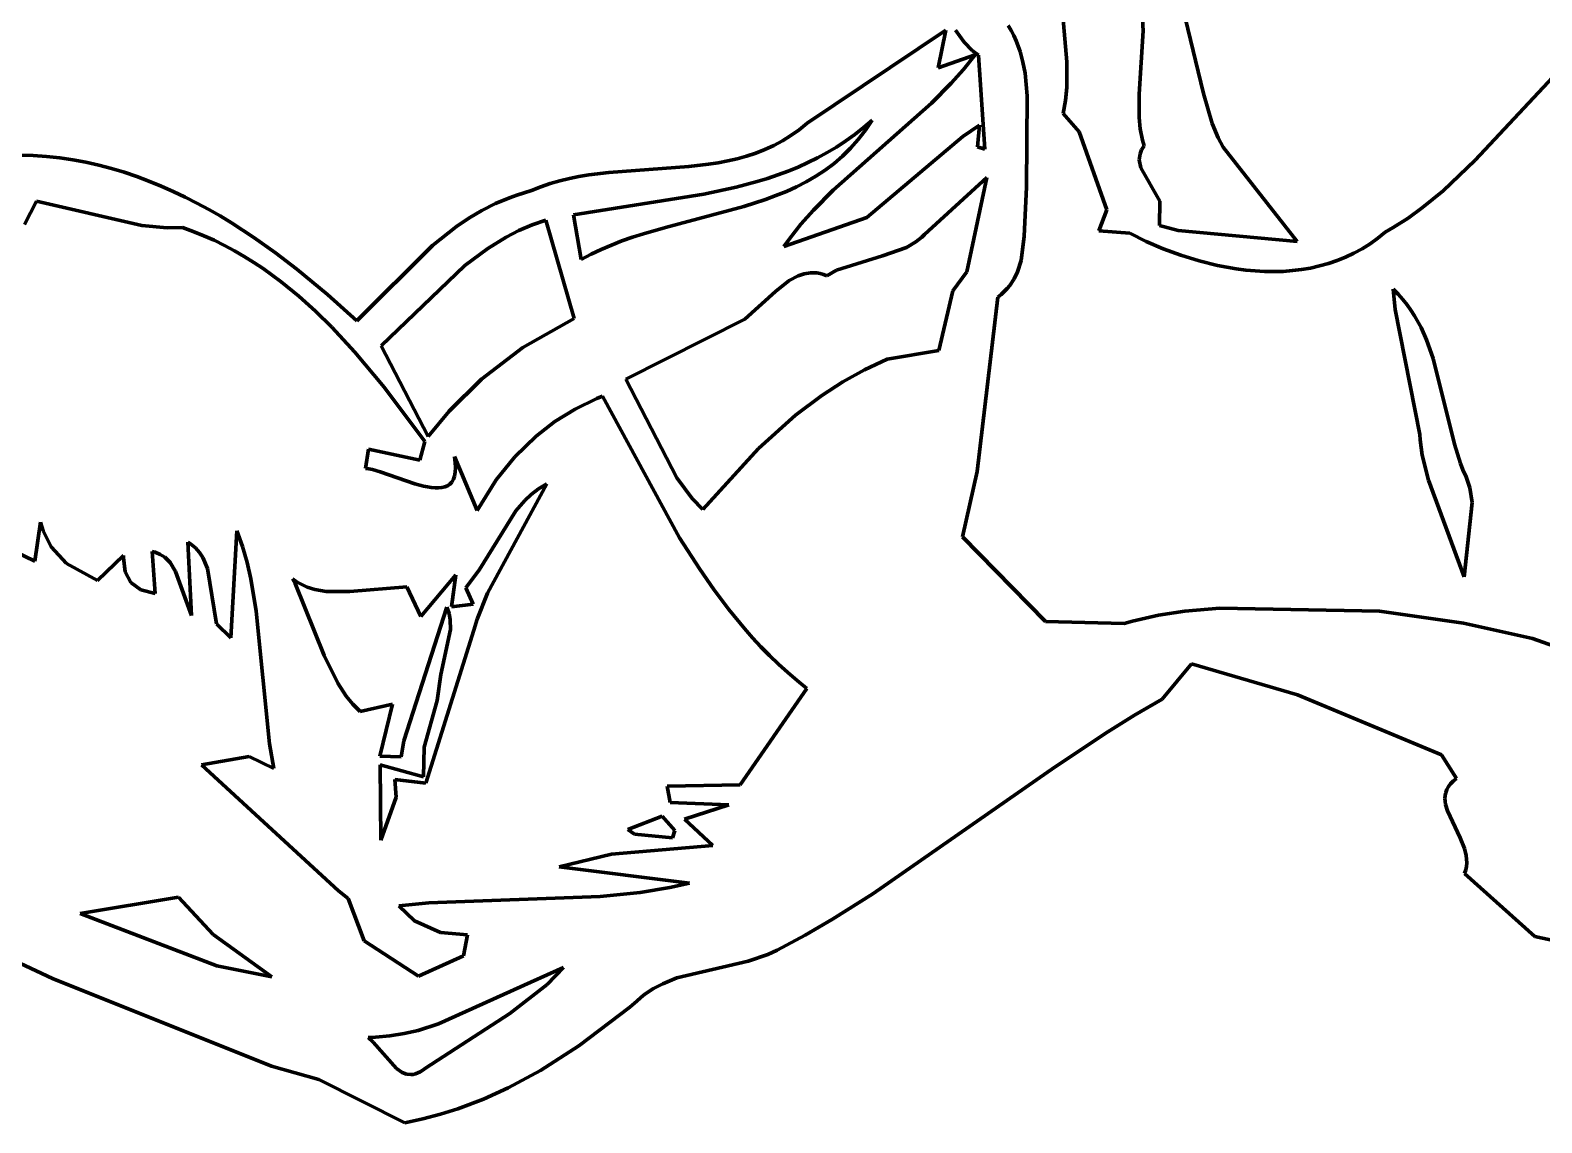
# Model space of a CAD drawing. Header units: millimetres. Extents: x 0 to 12.5, y 0 to 16.2.
# Drawn here: x 6.323 to 7.938, y 8.64 to 9.806 of the extents above; entities that cross this region are included whole.
import ezdxf

# ---------------------------------------------------------------- set-up
doc = ezdxf.new("R2010")
doc.units = ezdxf.units.MM
doc.layers.add('color#010101ff', color=7, linetype='CONTINUOUS', lineweight=100)
doc.layers.add('color#ffffffff', color=7, linetype='CONTINUOUS', lineweight=100)

msp = doc.modelspace()

# ---------------------------------------------------------------- linework, layer by layer
at = {"layer": 'color#010101ff'}
for p, q in [((7.4306, 9.7724), (7.4209, 9.8826)), ((7.5113, 9.8179), (7.5118, 9.8057)), ((7.5764, 9.7386), (7.5568, 9.8196)), ((7.153, 9.7071), (7.3013, 9.8061)), ((7.3013, 9.8061), (7.2931, 9.7662)), ((7.3207, 9.7933), (7.3115, 9.8063)), ((7.3679, 9.8114), (7.3711, 9.8059)), ((7.3711, 9.8059), (7.3739, 9.8004)), ((7.3739, 9.8004), (7.3764, 9.7949)), ((7.5118, 9.8057), (7.5076, 9.7379)), ((7.3293, 9.7846), (7.3207, 9.7933)), ((7.336, 9.7795), (7.3293, 9.7846)), ((7.3764, 9.7949), (7.3806, 9.7835)), ((7.3806, 9.7835), (7.3836, 9.772)), ((7.2931, 9.7662), (7.3326, 9.7801)), ((7.3326, 9.7801), (7.3201, 9.7644)), ((7.3427, 9.6791), (7.336, 9.7795)), ((7.3836, 9.772), (7.3858, 9.7602)), ((7.4303, 9.7449), (7.4306, 9.7724)), ((7.9705, 9.7786), (7.8664, 9.6676)), ((7.3201, 9.7644), (7.3069, 9.7496)), ((7.3858, 9.7602), (7.3879, 9.7362)), ((7.3069, 9.7496), (7.2858, 9.7284)), ((7.3879, 9.7362), (7.3872, 9.6387)), ((7.4289, 9.7312), (7.4303, 9.7449)), ((7.5076, 9.7379), (7.5076, 9.7132)), ((7.5855, 9.7066), (7.5764, 9.7386)), ((7.2858, 9.7284), (7.1809, 9.6354)), ((7.4266, 9.7174), (7.4289, 9.7312)), ((7.1445, 9.7), (7.153, 9.7071)), ((7.2134, 9.7023), (7.204, 9.6949)), ((7.2226, 9.7103), (7.2134, 9.7023)), ((7.2154, 9.6994), (7.2226, 9.7103)), ((7.3194, 9.6928), (7.3371, 9.705)), ((7.3371, 9.705), (7.3349, 9.6816)), ((7.4437, 9.6979), (7.4266, 9.7174)), ((7.5076, 9.7132), (7.5089, 9.701)), ((7.592, 9.6913), (7.5855, 9.7066)), ((7.1174, 9.6831), (7.1266, 9.6881)), ((7.1266, 9.6881), (7.1357, 9.6937)), ((7.1357, 9.6937), (7.1445, 9.7)), ((7.1944, 9.688), (7.1846, 9.6815)), ((7.204, 9.6949), (7.1944, 9.688)), ((7.1995, 9.6802), (7.2077, 9.6894)), ((7.2077, 9.6894), (7.2154, 9.6994)), ((7.2168, 9.6061), (7.3194, 9.6928)), ((7.4733, 9.6145), (7.4437, 9.6979)), ((7.5089, 9.701), (7.5112, 9.6888)), ((7.5112, 9.6888), (7.5129, 9.6828)), ((7.5974, 9.6813), (7.592, 9.6913)), ((6.3119, 9.6729), (6.3264, 9.6725)), ((6.3264, 9.6725), (6.3407, 9.6715)), ((6.3407, 9.6715), (6.3549, 9.6699)), ((7.0785, 9.669), (7.0884, 9.6718)), ((7.0884, 9.6718), (7.0983, 9.675)), ((7.0983, 9.675), (7.1079, 9.6788)), ((7.1079, 9.6788), (7.1174, 9.6831)), ((7.1745, 9.6755), (7.1643, 9.67)), ((7.1846, 9.6815), (7.1745, 9.6755)), ((7.1818, 9.664), (7.1909, 9.6717)), ((7.1909, 9.6717), (7.1995, 9.6802)), ((7.3349, 9.6816), (7.3427, 9.6791)), ((7.5086, 9.6741), (7.5078, 9.6677)), ((7.5102, 9.6784), (7.5086, 9.6741)), ((7.5129, 9.6828), (7.5102, 9.6784)), ((7.6764, 9.5805), (7.5974, 9.6813)), ((6.3549, 9.6699), (6.3689, 9.6678)), ((6.3689, 9.6678), (6.3828, 9.6652)), ((6.3828, 9.6652), (6.3966, 9.6621)), ((6.3966, 9.6621), (6.4102, 9.6585)), ((6.4102, 9.6585), (6.4236, 9.6545)), ((6.4236, 9.6545), (6.437, 9.65)), ((6.9199, 9.6517), (6.9411, 9.6543)), ((6.9411, 9.6543), (7.0267, 9.6607)), ((7.0267, 9.6607), (7.0477, 9.6631)), ((7.0477, 9.6631), (7.0581, 9.6648)), ((7.0581, 9.6648), (7.0683, 9.6667)), ((7.0683, 9.6667), (7.0785, 9.669)), ((7.1327, 9.6558), (7.1218, 9.6517)), ((7.1434, 9.6601), (7.1327, 9.6558)), ((7.1539, 9.6649), (7.1434, 9.6601)), ((7.1643, 9.67), (7.1539, 9.6649)), ((7.1624, 9.6504), (7.1723, 9.6569)), ((7.1723, 9.6569), (7.1818, 9.664)), ((7.5078, 9.6677), (7.5094, 9.6593)), ((7.5094, 9.6593), (7.5299, 9.6236)), ((7.8664, 9.6676), (7.8322, 9.6348)), ((6.437, 9.65), (6.4501, 9.6451)), ((6.4501, 9.6451), (6.4632, 9.6398)), ((6.4632, 9.6398), (6.4761, 9.6341)), ((6.8588, 9.635), (6.8687, 9.639)), ((6.8687, 9.639), (6.8787, 9.6424)), ((6.8787, 9.6424), (6.8888, 9.6453)), ((6.8888, 9.6453), (6.8991, 9.6478)), ((6.8991, 9.6478), (6.9094, 9.6499)), ((6.9094, 9.6499), (6.9199, 9.6517)), ((7.0772, 9.6386), (7.0428, 9.6312)), ((7.0997, 9.6446), (7.0772, 9.6386)), ((7.1108, 9.648), (7.0997, 9.6446)), ((7.1218, 9.6517), (7.1108, 9.648)), ((7.1309, 9.6341), (7.1417, 9.6391)), ((7.1417, 9.6391), (7.1522, 9.6445)), ((7.1522, 9.6445), (7.1624, 9.6504)), ((7.345, 9.6488), (7.2785, 9.5883)), ((7.3237, 9.5483), (7.345, 9.6488)), ((7.3872, 9.6387), (7.385, 9.5863)), ((6.33, 9.6236), (6.3171, 9.5988)), ((6.4424, 9.5977), (6.33, 9.6236)), ((6.4761, 9.6341), (6.4888, 9.6281)), ((6.4888, 9.6281), (6.5014, 9.6217)), ((6.5014, 9.6217), (6.5139, 9.6149)), ((6.8202, 9.6211), (6.8352, 9.6274)), ((6.8352, 9.6274), (6.8429, 9.6302)), ((6.8429, 9.6302), (6.8508, 9.6327)), ((6.8508, 9.6327), (6.8588, 9.635)), ((7.0428, 9.6312), (6.9037, 9.609)), ((7.0854, 9.6179), (7.1086, 9.6254)), ((7.1086, 9.6254), (7.1198, 9.6296)), ((7.1198, 9.6296), (7.1309, 9.6341)), ((7.1809, 9.6354), (7.1598, 9.6141)), ((7.5299, 9.6236), (7.5295, 9.5979)), ((7.8322, 9.6348), (7.8103, 9.6168)), ((6.5139, 9.6149), (6.5262, 9.6079)), ((6.5262, 9.6079), (6.5383, 9.6005)), ((6.7785, 9.5965), (6.7919, 9.6055)), ((6.7919, 9.6055), (6.8058, 9.6137)), ((6.8058, 9.6137), (6.8202, 9.6211)), ((6.9037, 9.609), (6.9119, 9.5614)), ((7.0019, 9.5957), (7.0854, 9.6179)), ((7.1282, 9.5752), (7.2168, 9.6061)), ((7.1598, 9.6141), (7.1465, 9.5991)), ((7.4647, 9.592), (7.4733, 9.6145)), ((7.795, 9.6057), (7.7789, 9.5955)), ((7.8103, 9.6168), (7.795, 9.6057)), ((6.4695, 9.5951), (6.4424, 9.5977)), ((6.486, 9.5957), (6.4695, 9.5951)), ((6.4975, 9.5915), (6.486, 9.5957)), ((6.5089, 9.5868), (6.4975, 9.5915)), ((6.5383, 9.6005), (6.5622, 9.585)), ((6.753, 9.5765), (6.7785, 9.5965)), ((6.8453, 9.5923), (6.8317, 9.5853)), ((6.8594, 9.5984), (6.8453, 9.5923)), ((6.8741, 9.6035), (6.8594, 9.5984)), ((6.9041, 9.4985), (6.8741, 9.6035)), ((6.9783, 9.5889), (7.0019, 9.5957)), ((7.1465, 9.5991), (7.1341, 9.5834)), ((7.4977, 9.5894), (7.4647, 9.592)), ((7.5151, 9.5808), (7.4977, 9.5894)), ((7.5295, 9.5979), (7.5493, 9.5924)), ((7.5493, 9.5924), (7.6764, 9.5805)), ((7.7705, 9.5907), (7.7625, 9.5842)), ((7.7789, 9.5955), (7.7705, 9.5907)), ((6.5199, 9.5819), (6.5089, 9.5868)), ((6.5308, 9.5765), (6.5199, 9.5819)), ((6.5414, 9.5708), (6.5308, 9.5765)), ((6.5622, 9.585), (6.5854, 9.5685)), ((6.6723, 9.4958), (6.753, 9.5765)), ((6.8121, 9.5733), (6.7874, 9.555)), ((6.8317, 9.5853), (6.8121, 9.5733)), ((6.933, 9.5722), (6.944, 9.5769)), ((6.944, 9.5769), (6.9553, 9.5812)), ((6.9553, 9.5812), (6.9667, 9.5852)), ((6.9667, 9.5852), (6.9783, 9.5889)), ((7.1341, 9.5834), (7.1282, 9.5752)), ((7.2592, 9.5744), (7.2335, 9.5653)), ((7.2693, 9.5804), (7.2592, 9.5744)), ((7.2755, 9.5854), (7.2693, 9.5804)), ((7.2785, 9.5883), (7.2755, 9.5854)), ((7.385, 9.5863), (7.3816, 9.5604)), ((7.5334, 9.5729), (7.5151, 9.5808)), ((7.7543, 9.5782), (7.7458, 9.5728)), ((7.7625, 9.5842), (7.7543, 9.5782)), ((6.5518, 9.5648), (6.5414, 9.5708)), ((6.562, 9.5584), (6.5518, 9.5648)), ((6.572, 9.5518), (6.562, 9.5584)), ((6.5854, 9.5685), (6.6081, 9.5512)), ((6.9119, 9.5614), (6.9223, 9.567)), ((6.9223, 9.567), (6.933, 9.5722)), ((7.2335, 9.5653), (7.1844, 9.5502)), ((7.3816, 9.5604), (7.3777, 9.5483)), ((7.5523, 9.5659), (7.5334, 9.5729)), ((7.5717, 9.5599), (7.5523, 9.5659)), ((7.5915, 9.5551), (7.5717, 9.5599)), ((7.7098, 9.5571), (7.7004, 9.5545)), ((7.7191, 9.5602), (7.7098, 9.5571)), ((7.7282, 9.5639), (7.7191, 9.5602)), ((7.7371, 9.5681), (7.7282, 9.5639)), ((7.7458, 9.5728), (7.7371, 9.5681)), ((6.5818, 9.5448), (6.572, 9.5518)), ((6.5914, 9.5376), (6.5818, 9.5448)), ((6.6081, 9.5512), (6.6409, 9.524)), ((6.7874, 9.555), (6.6982, 9.4694)), ((7.1434, 9.5439), (7.134, 9.5389)), ((7.1498, 9.5462), (7.1434, 9.5439)), ((7.1565, 9.5473), (7.1498, 9.5462)), ((7.1599, 9.5473), (7.1565, 9.5473)), ((7.1634, 9.5471), (7.1599, 9.5473)), ((7.167, 9.5464), (7.1634, 9.5471)), ((7.1706, 9.5454), (7.167, 9.5464)), ((7.1742, 9.544), (7.1706, 9.5454)), ((7.1844, 9.5502), (7.1742, 9.544)), ((7.3087, 9.5279), (7.3237, 9.5483)), ((7.3777, 9.5483), (7.3741, 9.5408)), ((7.6014, 9.5531), (7.5915, 9.5551)), ((7.6114, 9.5515), (7.6014, 9.5531)), ((7.6215, 9.5502), (7.6114, 9.5515)), ((7.6315, 9.5492), (7.6215, 9.5502)), ((7.6415, 9.5487), (7.6315, 9.5492)), ((7.6515, 9.5486), (7.6415, 9.5487)), ((7.6614, 9.5488), (7.6515, 9.5486)), ((7.6713, 9.5496), (7.6614, 9.5488)), ((7.6811, 9.5507), (7.6713, 9.5496)), ((7.6908, 9.5523), (7.6811, 9.5507)), ((7.7004, 9.5545), (7.6908, 9.5523)), ((6.6101, 9.5224), (6.5914, 9.5376)), ((7.1193, 9.5273), (7.0866, 9.4976)), ((7.134, 9.5389), (7.1193, 9.5273)), ((7.2936, 9.4644), (7.3087, 9.5279)), ((7.3636, 9.5272), (7.3603, 9.5241)), ((7.3667, 9.5304), (7.3636, 9.5272)), ((7.3694, 9.5337), (7.3667, 9.5304)), ((7.3741, 9.5408), (7.3694, 9.5337)), ((7.7791, 9.5296), (7.7844, 9.5243)), ((7.7811, 9.5079), (7.7791, 9.5296)), ((6.628, 9.5062), (6.6101, 9.5224)), ((6.6409, 9.524), (6.6723, 9.4958)), ((7.3566, 9.5213), (7.3347, 9.3352)), ((7.3603, 9.5241), (7.3566, 9.5213)), ((7.7844, 9.5243), (7.7893, 9.5187)), ((7.7893, 9.5187), (7.7938, 9.513)), ((7.7938, 9.513), (7.798, 9.5072)), ((6.6453, 9.4893), (6.628, 9.5062)), ((6.8496, 9.4674), (6.9041, 9.4985)), ((7.0866, 9.4976), (6.9594, 9.4336)), ((7.8075, 9.3746), (7.7811, 9.5079)), ((7.798, 9.5072), (7.8018, 9.5012)), ((7.8018, 9.5012), (7.8087, 9.4887)), ((6.6701, 9.4626), (6.6453, 9.4893)), ((7.8087, 9.4887), (7.8145, 9.4758)), ((6.7013, 9.4252), (6.6701, 9.4626)), ((6.6982, 9.4694), (6.7483, 9.3726)), ((6.8054, 9.4336), (6.8496, 9.4674)), ((7.2384, 9.4551), (7.2936, 9.4644)), ((7.8145, 9.4758), (7.8217, 9.4557)), ((7.2143, 9.4437), (7.2384, 9.4551)), ((7.8217, 9.4557), (7.8443, 9.3643)), ((6.7706, 9.3995), (6.8054, 9.4336)), ((6.9594, 9.4336), (7.0139, 9.3285)), ((7.1689, 9.4163), (7.1911, 9.4307)), ((7.1911, 9.4307), (7.2143, 9.4437)), ((6.7447, 9.3673), (6.7013, 9.4252)), ((6.9284, 9.413), (6.9053, 9.4018)), ((6.9345, 9.4154), (6.9284, 9.413)), ((7.0169, 9.2642), (6.9345, 9.4154)), ((7.1408, 9.3951), (7.1689, 9.4163)), ((6.7483, 9.3726), (6.7706, 9.3995)), ((6.9053, 9.4018), (6.8836, 9.3884)), ((6.8836, 9.3884), (6.8636, 9.3729)), ((7.1012, 9.3598), (7.1408, 9.3951)), ((6.7394, 9.3473), (6.7447, 9.3673)), ((6.8636, 9.3729), (6.841, 9.3508)), ((7.8078, 9.369), (7.8075, 9.3746)), ((7.8101, 9.3526), (7.8078, 9.369)), ((7.8443, 9.3643), (7.8508, 9.3437)), ((6.6814, 9.3384), (6.6847, 9.359)), ((6.6847, 9.359), (6.7394, 9.3473)), ((6.8006, 9.2934), (6.7764, 9.3512)), ((6.7764, 9.3512), (6.7773, 9.3448)), ((6.841, 9.3508), (6.821, 9.3261)), ((7.0415, 9.2946), (7.1012, 9.3598)), ((7.8168, 9.326), (7.8101, 9.3526)), ((6.6849, 9.3379), (6.6814, 9.3384)), ((6.6887, 9.3371), (6.6849, 9.3379)), ((6.697, 9.3349), (6.6887, 9.3371)), ((6.7341, 9.3221), (6.697, 9.3349)), ((6.7773, 9.3344), (6.7765, 9.3302)), ((6.7773, 9.3448), (6.7775, 9.3392)), ((6.7775, 9.3392), (6.7773, 9.3344)), ((7.3347, 9.3352), (7.3191, 9.2655)), ((7.8508, 9.3437), (7.8533, 9.337)), ((7.8533, 9.337), (7.8569, 9.3294)), ((6.7432, 9.3196), (6.7341, 9.3221)), ((6.7475, 9.3186), (6.7432, 9.3196)), ((6.7517, 9.318), (6.7475, 9.3186)), ((6.7557, 9.3176), (6.7517, 9.318)), ((6.7595, 9.3175), (6.7557, 9.3176)), ((6.7629, 9.3179), (6.7595, 9.3175)), ((6.7661, 9.3187), (6.7629, 9.3179)), ((6.769, 9.3199), (6.7661, 9.3187)), ((6.7715, 9.3216), (6.769, 9.3199)), ((6.7736, 9.3239), (6.7715, 9.3216)), ((6.7753, 9.3268), (6.7736, 9.3239)), ((6.7765, 9.3302), (6.7753, 9.3268)), ((6.821, 9.3261), (6.8006, 9.2934)), ((6.8749, 9.3218), (6.8117, 9.2053)), ((6.8585, 9.3106), (6.8663, 9.3166)), ((6.8663, 9.3166), (6.8749, 9.3218)), ((7.0139, 9.3285), (7.0302, 9.3064)), ((7.8548, 9.2226), (7.8168, 9.326)), ((7.8569, 9.3294), (7.8608, 9.3178)), ((7.8608, 9.3178), (7.8634, 9.3021)), ((6.8419, 9.2931), (6.8514, 9.304)), ((6.8514, 9.304), (6.8585, 9.3106)), ((7.0302, 9.3064), (7.0415, 9.2946)), ((7.8634, 9.3021), (7.8548, 9.2226)), ((6.8032, 9.2304), (6.8419, 9.2931)), ((6.2462, 9.2788), (6.3282, 9.2393)), ((6.3282, 9.2393), (6.3344, 9.2811)), ((6.3344, 9.2811), (6.3372, 9.2716)), ((6.3372, 9.2716), (6.3456, 9.2548)), ((6.5376, 9.1575), (6.5441, 9.2717)), ((6.5441, 9.2717), (6.5501, 9.255)), ((6.3456, 9.2548), (6.3619, 9.237)), ((6.4956, 9.1814), (6.4915, 9.2598)), ((6.4915, 9.2598), (6.4945, 9.2578)), ((6.4945, 9.2578), (6.4998, 9.2535)), ((6.4998, 9.2535), (6.5041, 9.2486)), ((6.5501, 9.255), (6.555, 9.238)), ((7.0383, 9.2307), (7.0169, 9.2642)), ((7.3191, 9.2655), (7.4076, 9.1751)), ((6.3619, 9.237), (6.395, 9.2189)), ((6.395, 9.2189), (6.4229, 9.2455)), ((6.4229, 9.2455), (6.4228, 9.243)), ((6.4228, 9.243), (6.4246, 9.2279)), ((6.4567, 9.2048), (6.4536, 9.2498)), ((6.4536, 9.2498), (6.4567, 9.249)), ((6.4567, 9.249), (6.4622, 9.2466)), ((6.4622, 9.2466), (6.4669, 9.2436)), ((6.4669, 9.2436), (6.4727, 9.2378)), ((6.4727, 9.2378), (6.4785, 9.2283)), ((6.5041, 9.2486), (6.5076, 9.2433)), ((6.5076, 9.2433), (6.5125, 9.2315)), ((6.555, 9.238), (6.559, 9.2207)), ((6.4246, 9.2279), (6.4309, 9.2165)), ((6.4785, 9.2283), (6.4956, 9.1814)), ((6.5125, 9.2315), (6.5224, 9.1725)), ((6.559, 9.2207), (6.5647, 9.1859)), ((6.6062, 9.2157), (6.6036, 9.2205)), ((6.6036, 9.2205), (6.6074, 9.2178)), ((6.7405, 9.1804), (6.7778, 9.2248)), ((6.7778, 9.2248), (6.7733, 9.1908)), ((6.7885, 9.2109), (6.8032, 9.2304)), ((7.0534, 9.209), (7.0383, 9.2307)), ((6.4309, 9.2165), (6.4416, 9.2088)), ((6.4416, 9.2088), (6.4567, 9.2048)), ((6.6373, 9.1386), (6.6062, 9.2157)), ((6.6074, 9.2178), (6.6112, 9.2155)), ((6.6112, 9.2155), (6.6191, 9.2118)), ((6.6191, 9.2118), (6.6271, 9.2091)), ((6.6271, 9.2091), (6.6394, 9.2069)), ((6.6394, 9.2069), (6.6648, 9.2071)), ((6.6648, 9.2071), (6.7254, 9.2121)), ((6.7254, 9.2121), (6.7405, 9.1804)), ((6.7965, 9.1934), (6.7885, 9.2109)), ((6.8117, 9.2053), (6.8007, 9.1773)), ((7.0693, 9.1879), (7.0534, 9.209)), ((6.5647, 9.1859), (6.5787, 9.0443)), ((6.7684, 9.1904), (6.7225, 9.0476)), ((6.7706, 9.1836), (6.7684, 9.1904)), ((6.7733, 9.1908), (6.7965, 9.1934)), ((7.086, 9.1676), (7.0693, 9.1879)), ((7.5284, 9.1816), (7.5564, 9.1859)), ((7.5564, 9.1859), (7.594, 9.1893)), ((7.594, 9.1893), (7.7644, 9.1861)), ((7.7644, 9.1861), (7.854, 9.1732)), ((6.5224, 9.1725), (6.5376, 9.1575)), ((6.7719, 9.1768), (6.7706, 9.1836)), ((6.7723, 9.1665), (6.7719, 9.1768)), ((6.8007, 9.1773), (6.7972, 9.1656)), ((7.4076, 9.1751), (7.4916, 9.173)), ((7.4916, 9.173), (7.5007, 9.1755)), ((7.5007, 9.1755), (7.5284, 9.1816)), ((7.854, 9.1732), (7.9276, 9.1569)), ((6.7972, 9.1656), (6.7459, 9.0025)), ((6.7619, 9.1183), (6.7723, 9.1665)), ((7.0948, 9.1577), (7.086, 9.1676)), ((7.1037, 9.1481), (7.0948, 9.1577)), ((7.9276, 9.1569), (7.956, 9.1469)), ((6.6517, 9.109), (6.6373, 9.1386)), ((7.113, 9.1387), (7.1037, 9.1481)), ((7.1225, 9.1295), (7.113, 9.1387)), ((7.1323, 9.1206), (7.1225, 9.1295)), ((7.5636, 9.1299), (7.5321, 9.0921)), ((7.6767, 9.0967), (7.5636, 9.1299)), ((6.6608, 9.0954), (6.6517, 9.109)), ((6.758, 9.0905), (6.7619, 9.1183)), ((7.1424, 9.1119), (7.1323, 9.1206)), ((7.1528, 9.1036), (7.1424, 9.1119)), ((6.6679, 9.0869), (6.6608, 9.0954)), ((6.7441, 9.0409), (6.758, 9.0905)), ((7.0816, 9.0007), (7.1528, 9.1036)), ((7.5321, 9.0921), (7.5028, 9.0751)), ((7.8307, 9.0326), (7.6767, 9.0967)), ((6.6758, 9.0789), (6.6679, 9.0869)), ((6.7101, 9.0867), (6.6758, 9.0789)), ((6.6968, 9.0313), (6.7101, 9.0867)), ((7.5028, 9.0751), (7.4741, 9.0573)), ((7.4741, 9.0573), (7.4178, 9.0199)), ((6.5787, 9.0443), (6.5836, 9.0182)), ((6.7225, 9.0476), (6.7196, 9.0304)), ((6.7432, 9.0093), (6.7441, 9.0409)), ((6.5572, 9.0309), (6.5061, 9.0218)), ((6.5836, 9.0182), (6.5572, 9.0309)), ((6.7196, 9.0304), (6.6968, 9.0313)), ((7.8467, 9.0074), (7.8307, 9.0326)), ((6.5061, 9.0218), (6.6524, 8.8874)), ((6.6977, 8.9415), (6.6972, 9.0221)), ((6.6972, 9.0221), (6.7432, 9.0093)), ((7.4178, 9.0199), (7.2233, 8.8841)), ((6.7459, 9.0025), (6.7127, 9.0062)), ((6.7127, 9.0062), (6.7141, 8.9874)), ((7.0037, 8.9993), (7.0816, 9.0007)), ((7.0069, 8.9816), (7.0037, 8.9993)), ((7.8345, 8.9894), (7.8352, 8.9926)), ((7.8352, 8.9926), (7.8364, 8.9957)), ((7.8364, 8.9957), (7.8381, 8.9987)), ((7.8381, 8.9987), (7.8403, 9.0017)), ((7.8403, 9.0017), (7.8432, 9.0046)), ((7.8432, 9.0046), (7.8467, 9.0074)), ((6.7141, 8.9874), (6.6977, 8.9415)), ((7.0694, 8.9793), (7.0069, 8.9816)), ((7.0222, 8.9638), (7.0694, 8.9793)), ((7.8343, 8.9862), (7.8345, 8.9894)), ((7.8344, 8.983), (7.8343, 8.9862)), ((7.835, 8.9796), (7.8344, 8.983)), ((7.8369, 8.9728), (7.835, 8.9796)), ((6.9617, 8.9531), (6.9984, 8.9671)), ((6.9984, 8.9671), (7.0118, 8.9519)), ((7.0522, 8.9358), (7.0222, 8.9638)), ((7.8505, 8.9441), (7.8369, 8.9728)), ((6.9686, 8.9479), (6.9617, 8.9531)), ((7.0091, 8.9441), (6.9686, 8.9479)), ((7.0118, 8.9519), (7.0091, 8.9441)), ((7.855, 8.9328), (7.8505, 8.9441)), ((6.944, 8.9265), (7.0522, 8.9358)), ((7.8569, 8.9252), (7.855, 8.9328)), ((6.8883, 8.9131), (6.944, 8.9265)), ((7.0273, 8.8957), (6.8883, 8.9131)), ((7.8565, 8.9098), (7.8572, 8.9136)), ((7.8574, 8.9213), (7.8569, 8.9252)), ((7.8572, 8.9136), (7.8575, 8.9175)), ((7.8575, 8.9175), (7.8574, 8.9213)), ((7.0063, 8.891), (7.0273, 8.8957)), ((7.8553, 8.9059), (7.8565, 8.9098)), ((7.9301, 8.8388), (7.8553, 8.9059)), ((6.4818, 8.8806), (6.3767, 8.8633)), ((6.5186, 8.8407), (6.4818, 8.8806)), ((6.6524, 8.8874), (6.6629, 8.8794)), ((6.6629, 8.8794), (6.6798, 8.8341)), ((6.749, 8.8745), (6.9319, 8.8815)), ((6.9319, 8.8815), (6.9746, 8.8858)), ((6.9746, 8.8858), (7.0063, 8.891)), ((7.2233, 8.8841), (7.1803, 8.8571)), ((6.3767, 8.8633), (6.5227, 8.8075)), ((6.7169, 8.8716), (6.749, 8.8745)), ((6.7336, 8.8555), (6.7169, 8.8716)), ((6.7614, 8.843), (6.7336, 8.8555)), ((7.1803, 8.8571), (7.151, 8.8401)), ((6.5812, 8.7956), (6.5186, 8.8407)), ((6.6798, 8.8341), (6.7381, 8.7962)), ((6.7902, 8.8404), (6.7614, 8.843)), ((6.786, 8.818), (6.7902, 8.8404)), ((7.151, 8.8401), (7.1211, 8.8241)), ((8.0423, 8.8144), (7.9301, 8.8388)), ((6.3472, 8.794), (6.2718, 8.829)), ((6.7381, 8.7962), (6.786, 8.818)), ((7.1111, 8.8194), (7.09, 8.8122)), ((7.1211, 8.8241), (7.1111, 8.8194)), ((6.5227, 8.8075), (6.5812, 8.7956)), ((6.893, 8.8055), (6.8579, 8.79)), ((6.8754, 8.7875), (6.893, 8.8055)), ((7.09, 8.8122), (7.014, 8.7944)), ((6.5809, 8.7004), (6.3472, 8.794)), ((6.8579, 8.79), (6.7595, 8.7453)), ((6.8357, 8.7565), (6.8754, 8.7875)), ((6.9891, 8.7832), (6.9798, 8.7771)), ((6.9988, 8.7883), (6.9891, 8.7832)), ((7.014, 8.7944), (6.9988, 8.7883)), ((6.9711, 8.7697), (6.9637, 8.7634)), ((6.9754, 8.7736), (6.9711, 8.7697)), ((6.9798, 8.7771), (6.9754, 8.7736)), ((6.7453, 8.6982), (6.8357, 8.7565)), ((6.9637, 8.7634), (6.9094, 8.7219)), ((6.7227, 8.7351), (6.7075, 8.7326)), ((6.7376, 8.7385), (6.7227, 8.7351)), ((6.7595, 8.7453), (6.7376, 8.7385)), ((6.692, 8.7312), (6.6841, 8.731)), ((6.6841, 8.731), (6.6897, 8.7258)), ((6.6897, 8.7258), (6.7144, 8.6979)), ((6.7075, 8.7326), (6.692, 8.7312)), ((6.9094, 8.7219), (6.8682, 8.6956)), ((6.6314, 8.6861), (6.5809, 8.7004)), ((6.7233, 8.6399), (6.6314, 8.6861)), ((6.7144, 8.6979), (6.7207, 8.6936)), ((6.7207, 8.6936), (6.7251, 8.6919)), ((6.7251, 8.6919), (6.7298, 8.6913)), ((6.7298, 8.6913), (6.7322, 8.6915)), ((6.7322, 8.6915), (6.7347, 8.6921)), ((6.7347, 8.6921), (6.7372, 8.693)), ((6.7372, 8.693), (6.7398, 8.6943)), ((6.7398, 8.6943), (6.7425, 8.6961)), ((6.7425, 8.6961), (6.7453, 8.6982)), ((6.8682, 8.6956), (6.8339, 8.6771)), ((6.8339, 8.6771), (6.8073, 8.6651)), ((6.78, 8.6547), (6.7614, 8.6489)), ((6.8073, 8.6651), (6.78, 8.6547)), ((6.7425, 8.6439), (6.7233, 8.6399)), ((6.7614, 8.6489), (6.7425, 8.6439))]:
    msp.add_line(p, q, dxfattribs=at)
at = {"layer": 'color#ffffffff'}
for p, q in [((7.4209, 9.8826), (7.4306, 9.7724)), ((7.5118, 9.8057), (7.5113, 9.8179)), ((7.5568, 9.8196), (7.5764, 9.7386)), ((7.3013, 9.8061), (7.153, 9.7071)), ((7.2931, 9.7662), (7.3013, 9.8061)), ((7.3115, 9.8063), (7.3207, 9.7933)), ((7.3711, 9.8059), (7.3679, 9.8114)), ((7.3739, 9.8004), (7.3711, 9.8059)), ((7.3764, 9.7949), (7.3739, 9.8004)), ((7.5076, 9.7379), (7.5118, 9.8057)), ((7.3207, 9.7933), (7.3293, 9.7846)), ((7.3293, 9.7846), (7.336, 9.7795)), ((7.3806, 9.7835), (7.3764, 9.7949)), ((7.3836, 9.772), (7.3806, 9.7835)), ((7.3326, 9.7801), (7.2931, 9.7662)), ((7.3201, 9.7644), (7.3326, 9.7801)), ((7.336, 9.7795), (7.3427, 9.6791)), ((7.3858, 9.7602), (7.3836, 9.772)), ((7.4306, 9.7724), (7.4303, 9.7449)), ((7.8664, 9.6676), (7.9705, 9.7786)), ((7.3069, 9.7496), (7.3201, 9.7644)), ((7.3879, 9.7362), (7.3858, 9.7602)), ((7.2858, 9.7284), (7.3069, 9.7496)), ((7.3872, 9.6387), (7.3879, 9.7362)), ((7.4303, 9.7449), (7.4289, 9.7312)), ((7.5076, 9.7132), (7.5076, 9.7379)), ((7.5764, 9.7386), (7.5855, 9.7066)), ((7.1809, 9.6354), (7.2858, 9.7284)), ((7.4289, 9.7312), (7.4266, 9.7174)), ((7.153, 9.7071), (7.1445, 9.7)), ((7.204, 9.6949), (7.2134, 9.7023)), ((7.2134, 9.7023), (7.2226, 9.7103)), ((7.2226, 9.7103), (7.2154, 9.6994)), ((7.3371, 9.705), (7.3194, 9.6928)), ((7.3349, 9.6816), (7.3371, 9.705)), ((7.4266, 9.7174), (7.4437, 9.6979)), ((7.5089, 9.701), (7.5076, 9.7132)), ((7.5855, 9.7066), (7.592, 9.6913)), ((7.1266, 9.6881), (7.1174, 9.6831)), ((7.1357, 9.6937), (7.1266, 9.6881)), ((7.1445, 9.7), (7.1357, 9.6937)), ((7.1846, 9.6815), (7.1944, 9.688)), ((7.1944, 9.688), (7.204, 9.6949)), ((7.2077, 9.6894), (7.1995, 9.6802)), ((7.2154, 9.6994), (7.2077, 9.6894)), ((7.3194, 9.6928), (7.2168, 9.6061)), ((7.4437, 9.6979), (7.4733, 9.6145)), ((7.5112, 9.6888), (7.5089, 9.701)), ((7.5129, 9.6828), (7.5112, 9.6888)), ((7.592, 9.6913), (7.5974, 9.6813)), ((6.3264, 9.6725), (6.3119, 9.6729)), ((6.3407, 9.6715), (6.3264, 9.6725)), ((6.3549, 9.6699), (6.3407, 9.6715)), ((7.0884, 9.6718), (7.0785, 9.669)), ((7.0983, 9.675), (7.0884, 9.6718)), ((7.1079, 9.6788), (7.0983, 9.675)), ((7.1174, 9.6831), (7.1079, 9.6788)), ((7.1643, 9.67), (7.1745, 9.6755)), ((7.1745, 9.6755), (7.1846, 9.6815)), ((7.1909, 9.6717), (7.1818, 9.664)), ((7.1995, 9.6802), (7.1909, 9.6717)), ((7.3427, 9.6791), (7.3349, 9.6816)), ((7.5078, 9.6677), (7.5086, 9.6741)), ((7.5086, 9.6741), (7.5102, 9.6784)), ((7.5102, 9.6784), (7.5129, 9.6828)), ((7.5974, 9.6813), (7.6764, 9.5805)), ((6.3689, 9.6678), (6.3549, 9.6699)), ((6.3828, 9.6652), (6.3689, 9.6678)), ((6.3966, 9.6621), (6.3828, 9.6652)), ((6.4102, 9.6585), (6.3966, 9.6621)), ((6.4236, 9.6545), (6.4102, 9.6585)), ((6.437, 9.65), (6.4236, 9.6545)), ((6.9411, 9.6543), (6.9199, 9.6517)), ((7.0267, 9.6607), (6.9411, 9.6543)), ((7.0477, 9.6631), (7.0267, 9.6607)), ((7.0581, 9.6648), (7.0477, 9.6631)), ((7.0683, 9.6667), (7.0581, 9.6648)), ((7.0785, 9.669), (7.0683, 9.6667)), ((7.1218, 9.6517), (7.1327, 9.6558)), ((7.1327, 9.6558), (7.1434, 9.6601)), ((7.1434, 9.6601), (7.1539, 9.6649)), ((7.1539, 9.6649), (7.1643, 9.67)), ((7.1723, 9.6569), (7.1624, 9.6504)), ((7.1818, 9.664), (7.1723, 9.6569)), ((7.5094, 9.6593), (7.5078, 9.6677)), ((7.5299, 9.6236), (7.5094, 9.6593)), ((7.8322, 9.6348), (7.8664, 9.6676)), ((6.4501, 9.6451), (6.437, 9.65)), ((6.4632, 9.6398), (6.4501, 9.6451)), ((6.4761, 9.6341), (6.4632, 9.6398)), ((6.8687, 9.639), (6.8588, 9.635)), ((6.8787, 9.6424), (6.8687, 9.639)), ((6.8888, 9.6453), (6.8787, 9.6424)), ((6.8991, 9.6478), (6.8888, 9.6453)), ((6.9094, 9.6499), (6.8991, 9.6478)), ((6.9199, 9.6517), (6.9094, 9.6499)), ((7.0428, 9.6312), (7.0772, 9.6386)), ((7.0772, 9.6386), (7.0997, 9.6446)), ((7.0997, 9.6446), (7.1108, 9.648)), ((7.1108, 9.648), (7.1218, 9.6517)), ((7.1417, 9.6391), (7.1309, 9.6341)), ((7.1522, 9.6445), (7.1417, 9.6391)), ((7.1624, 9.6504), (7.1522, 9.6445)), ((7.2785, 9.5883), (7.345, 9.6488)), ((7.345, 9.6488), (7.3237, 9.5483)), ((7.385, 9.5863), (7.3872, 9.6387)), ((6.3171, 9.5988), (6.33, 9.6236)), ((6.33, 9.6236), (6.4424, 9.5977)), ((6.4888, 9.6281), (6.4761, 9.6341)), ((6.5014, 9.6217), (6.4888, 9.6281)), ((6.5139, 9.6149), (6.5014, 9.6217)), ((6.8352, 9.6274), (6.8202, 9.6211)), ((6.8429, 9.6302), (6.8352, 9.6274)), ((6.8508, 9.6327), (6.8429, 9.6302)), ((6.8588, 9.635), (6.8508, 9.6327)), ((6.9037, 9.609), (7.0428, 9.6312)), ((7.1086, 9.6254), (7.0854, 9.6179)), ((7.1198, 9.6296), (7.1086, 9.6254)), ((7.1309, 9.6341), (7.1198, 9.6296)), ((7.1598, 9.6141), (7.1809, 9.6354)), ((7.5295, 9.5979), (7.5299, 9.6236)), ((7.8103, 9.6168), (7.8322, 9.6348)), ((6.5262, 9.6079), (6.5139, 9.6149)), ((6.5383, 9.6005), (6.5262, 9.6079)), ((6.7919, 9.6055), (6.7785, 9.5965)), ((6.8058, 9.6137), (6.7919, 9.6055)), ((6.8202, 9.6211), (6.8058, 9.6137)), ((6.9119, 9.5614), (6.9037, 9.609)), ((7.0854, 9.6179), (7.0019, 9.5957)), ((7.2168, 9.6061), (7.1282, 9.5752)), ((7.1465, 9.5991), (7.1598, 9.6141)), ((7.4733, 9.6145), (7.4647, 9.592)), ((7.7789, 9.5955), (7.795, 9.6057)), ((7.795, 9.6057), (7.8103, 9.6168)), ((6.4424, 9.5977), (6.4695, 9.5951)), ((6.4695, 9.5951), (6.486, 9.5957)), ((6.486, 9.5957), (6.4975, 9.5915)), ((6.4975, 9.5915), (6.5089, 9.5868)), ((6.5622, 9.585), (6.5383, 9.6005)), ((6.7785, 9.5965), (6.753, 9.5765)), ((6.8317, 9.5853), (6.8453, 9.5923)), ((6.8453, 9.5923), (6.8594, 9.5984)), ((6.8594, 9.5984), (6.8741, 9.6035)), ((6.8741, 9.6035), (6.9041, 9.4985)), ((7.0019, 9.5957), (6.9783, 9.5889)), ((7.1341, 9.5834), (7.1465, 9.5991)), ((7.4647, 9.592), (7.4977, 9.5894)), ((7.4977, 9.5894), (7.5151, 9.5808)), ((7.5493, 9.5924), (7.5295, 9.5979)), ((7.6764, 9.5805), (7.5493, 9.5924)), ((7.7625, 9.5842), (7.7705, 9.5907)), ((7.7705, 9.5907), (7.7789, 9.5955)), ((6.5089, 9.5868), (6.5199, 9.5819)), ((6.5199, 9.5819), (6.5308, 9.5765)), ((6.5308, 9.5765), (6.5414, 9.5708)), ((6.5854, 9.5685), (6.5622, 9.585)), ((6.753, 9.5765), (6.6723, 9.4958)), ((6.7874, 9.555), (6.8121, 9.5733)), ((6.8121, 9.5733), (6.8317, 9.5853)), ((6.944, 9.5769), (6.933, 9.5722)), ((6.9553, 9.5812), (6.944, 9.5769)), ((6.9667, 9.5852), (6.9553, 9.5812)), ((6.9783, 9.5889), (6.9667, 9.5852)), ((7.1282, 9.5752), (7.1341, 9.5834)), ((7.2335, 9.5653), (7.2592, 9.5744)), ((7.2592, 9.5744), (7.2693, 9.5804)), ((7.2693, 9.5804), (7.2755, 9.5854)), ((7.2755, 9.5854), (7.2785, 9.5883)), ((7.3816, 9.5604), (7.385, 9.5863)), ((7.5151, 9.5808), (7.5334, 9.5729)), ((7.7458, 9.5728), (7.7543, 9.5782)), ((7.7543, 9.5782), (7.7625, 9.5842)), ((6.5414, 9.5708), (6.5518, 9.5648)), ((6.5518, 9.5648), (6.562, 9.5584)), ((6.562, 9.5584), (6.572, 9.5518)), ((6.6081, 9.5512), (6.5854, 9.5685)), ((6.9223, 9.567), (6.9119, 9.5614)), ((6.933, 9.5722), (6.9223, 9.567)), ((7.1844, 9.5502), (7.2335, 9.5653)), ((7.3777, 9.5483), (7.3816, 9.5604)), ((7.5334, 9.5729), (7.5523, 9.5659)), ((7.5523, 9.5659), (7.5717, 9.5599)), ((7.5717, 9.5599), (7.5915, 9.5551)), ((7.7004, 9.5545), (7.7098, 9.5571)), ((7.7098, 9.5571), (7.7191, 9.5602)), ((7.7191, 9.5602), (7.7282, 9.5639)), ((7.7282, 9.5639), (7.7371, 9.5681)), ((7.7371, 9.5681), (7.7458, 9.5728)), ((6.572, 9.5518), (6.5818, 9.5448)), ((6.5818, 9.5448), (6.5914, 9.5376)), ((6.6409, 9.524), (6.6081, 9.5512)), ((6.6982, 9.4694), (6.7874, 9.555)), ((7.134, 9.5389), (7.1434, 9.5439)), ((7.1434, 9.5439), (7.1498, 9.5462)), ((7.1498, 9.5462), (7.1565, 9.5473)), ((7.1565, 9.5473), (7.1599, 9.5473)), ((7.1599, 9.5473), (7.1634, 9.5471)), ((7.1634, 9.5471), (7.167, 9.5464)), ((7.167, 9.5464), (7.1706, 9.5454)), ((7.1706, 9.5454), (7.1742, 9.544)), ((7.1742, 9.544), (7.1844, 9.5502)), ((7.3237, 9.5483), (7.3087, 9.5279)), ((7.3741, 9.5408), (7.3777, 9.5483)), ((7.5915, 9.5551), (7.6014, 9.5531)), ((7.6014, 9.5531), (7.6114, 9.5515)), ((7.6114, 9.5515), (7.6215, 9.5502)), ((7.6215, 9.5502), (7.6315, 9.5492)), ((7.6315, 9.5492), (7.6415, 9.5487)), ((7.6415, 9.5487), (7.6515, 9.5486)), ((7.6515, 9.5486), (7.6614, 9.5488)), ((7.6614, 9.5488), (7.6713, 9.5496)), ((7.6713, 9.5496), (7.6811, 9.5507)), ((7.6811, 9.5507), (7.6908, 9.5523)), ((7.6908, 9.5523), (7.7004, 9.5545)), ((6.5914, 9.5376), (6.6101, 9.5224)), ((7.0866, 9.4976), (7.1193, 9.5273)), ((7.1193, 9.5273), (7.134, 9.5389)), ((7.3087, 9.5279), (7.2936, 9.4644)), ((7.3603, 9.5241), (7.3636, 9.5272)), ((7.3636, 9.5272), (7.3667, 9.5304)), ((7.3667, 9.5304), (7.3694, 9.5337)), ((7.3694, 9.5337), (7.3741, 9.5408)), ((7.7791, 9.5296), (7.7811, 9.5079)), ((7.7844, 9.5243), (7.7791, 9.5296)), ((6.6101, 9.5224), (6.628, 9.5062)), ((6.6723, 9.4958), (6.6409, 9.524)), ((7.3347, 9.3352), (7.3566, 9.5213)), ((7.3566, 9.5213), (7.3603, 9.5241)), ((7.7893, 9.5187), (7.7844, 9.5243)), ((7.7938, 9.513), (7.7893, 9.5187)), ((7.798, 9.5072), (7.7938, 9.513)), ((6.628, 9.5062), (6.6453, 9.4893)), ((6.9041, 9.4985), (6.8496, 9.4674)), ((6.9594, 9.4336), (7.0866, 9.4976)), ((7.7811, 9.5079), (7.8075, 9.3746)), ((7.8018, 9.5012), (7.798, 9.5072)), ((7.8087, 9.4887), (7.8018, 9.5012)), ((6.6453, 9.4893), (6.6701, 9.4626)), ((7.8145, 9.4758), (7.8087, 9.4887)), ((6.6701, 9.4626), (6.7013, 9.4252)), ((6.7483, 9.3726), (6.6982, 9.4694)), ((6.8496, 9.4674), (6.8054, 9.4336)), ((7.2936, 9.4644), (7.2384, 9.4551)), ((7.8217, 9.4557), (7.8145, 9.4758)), ((7.2384, 9.4551), (7.2143, 9.4437)), ((7.8443, 9.3643), (7.8217, 9.4557)), ((6.8054, 9.4336), (6.7706, 9.3995)), ((7.0139, 9.3285), (6.9594, 9.4336)), ((7.1911, 9.4307), (7.1689, 9.4163)), ((7.2143, 9.4437), (7.1911, 9.4307)), ((6.7013, 9.4252), (6.7447, 9.3673)), ((6.9053, 9.4018), (6.9284, 9.413)), ((6.9284, 9.413), (6.9345, 9.4154)), ((6.9345, 9.4154), (7.0169, 9.2642)), ((7.1689, 9.4163), (7.1408, 9.3951)), ((6.7706, 9.3995), (6.7483, 9.3726)), ((6.8836, 9.3884), (6.9053, 9.4018)), ((6.8636, 9.3729), (6.8836, 9.3884)), ((7.1408, 9.3951), (7.1012, 9.3598)), ((6.7447, 9.3673), (6.7394, 9.3473)), ((6.841, 9.3508), (6.8636, 9.3729)), ((7.8075, 9.3746), (7.8078, 9.369)), ((7.8078, 9.369), (7.8101, 9.3526)), ((7.8508, 9.3437), (7.8443, 9.3643)), ((6.6847, 9.359), (6.6814, 9.3384)), ((6.7394, 9.3473), (6.6847, 9.359)), ((6.7773, 9.3448), (6.7764, 9.3512)), ((6.7764, 9.3512), (6.8006, 9.2934)), ((6.821, 9.3261), (6.841, 9.3508)), ((7.1012, 9.3598), (7.0415, 9.2946)), ((7.8101, 9.3526), (7.8168, 9.326)), ((6.6814, 9.3384), (6.6849, 9.3379)), ((6.6849, 9.3379), (6.6887, 9.3371)), ((6.6887, 9.3371), (6.697, 9.3349)), ((6.697, 9.3349), (6.7341, 9.3221)), ((6.7765, 9.3302), (6.7773, 9.3344)), ((6.7775, 9.3392), (6.7773, 9.3448)), ((6.7773, 9.3344), (6.7775, 9.3392)), ((7.3191, 9.2655), (7.3347, 9.3352)), ((7.8533, 9.337), (7.8508, 9.3437)), ((7.8569, 9.3294), (7.8533, 9.337)), ((6.7341, 9.3221), (6.7432, 9.3196)), ((6.7432, 9.3196), (6.7475, 9.3186)), ((6.7475, 9.3186), (6.7517, 9.318)), ((6.7517, 9.318), (6.7557, 9.3176)), ((6.7557, 9.3176), (6.7595, 9.3175)), ((6.7595, 9.3175), (6.7629, 9.3179)), ((6.7629, 9.3179), (6.7661, 9.3187)), ((6.7661, 9.3187), (6.769, 9.3199)), ((6.769, 9.3199), (6.7715, 9.3216)), ((6.7715, 9.3216), (6.7736, 9.3239)), ((6.7736, 9.3239), (6.7753, 9.3268)), ((6.7753, 9.3268), (6.7765, 9.3302)), ((6.8006, 9.2934), (6.821, 9.3261)), ((6.8117, 9.2053), (6.8749, 9.3218)), ((6.8663, 9.3166), (6.8585, 9.3106)), ((6.8749, 9.3218), (6.8663, 9.3166)), ((7.0302, 9.3064), (7.0139, 9.3285)), ((7.8168, 9.326), (7.8548, 9.2226)), ((7.8608, 9.3178), (7.8569, 9.3294)), ((7.8634, 9.3021), (7.8608, 9.3178)), ((6.8514, 9.304), (6.8419, 9.2931)), ((6.8585, 9.3106), (6.8514, 9.304)), ((7.0415, 9.2946), (7.0302, 9.3064)), ((7.8548, 9.2226), (7.8634, 9.3021)), ((6.8419, 9.2931), (6.8032, 9.2304)), ((6.3282, 9.2393), (6.2462, 9.2788)), ((6.3344, 9.2811), (6.3282, 9.2393)), ((6.3372, 9.2716), (6.3344, 9.2811)), ((6.3456, 9.2548), (6.3372, 9.2716)), ((6.5441, 9.2717), (6.5376, 9.1575)), ((6.5501, 9.255), (6.5441, 9.2717)), ((6.3619, 9.237), (6.3456, 9.2548)), ((6.4945, 9.2578), (6.4915, 9.2598)), ((6.4915, 9.2598), (6.4956, 9.1814)), ((6.4998, 9.2535), (6.4945, 9.2578)), ((6.5041, 9.2486), (6.4998, 9.2535)), ((6.555, 9.238), (6.5501, 9.255)), ((7.0169, 9.2642), (7.0383, 9.2307)), ((7.4076, 9.1751), (7.3191, 9.2655)), ((6.395, 9.2189), (6.3619, 9.237)), ((6.4229, 9.2455), (6.395, 9.2189)), ((6.4228, 9.243), (6.4229, 9.2455)), ((6.4246, 9.2279), (6.4228, 9.243)), ((6.4567, 9.249), (6.4536, 9.2498)), ((6.4536, 9.2498), (6.4567, 9.2048)), ((6.4622, 9.2466), (6.4567, 9.249)), ((6.4669, 9.2436), (6.4622, 9.2466)), ((6.4727, 9.2378), (6.4669, 9.2436)), ((6.4785, 9.2283), (6.4727, 9.2378)), ((6.5076, 9.2433), (6.5041, 9.2486)), ((6.5125, 9.2315), (6.5076, 9.2433)), ((6.559, 9.2207), (6.555, 9.238)), ((6.4309, 9.2165), (6.4246, 9.2279)), ((6.4956, 9.1814), (6.4785, 9.2283)), ((6.5224, 9.1725), (6.5125, 9.2315)), ((6.5647, 9.1859), (6.559, 9.2207)), ((6.6074, 9.2178), (6.6036, 9.2205)), ((6.6036, 9.2205), (6.6062, 9.2157)), ((6.7778, 9.2248), (6.7405, 9.1804)), ((6.7733, 9.1908), (6.7778, 9.2248)), ((6.8032, 9.2304), (6.7885, 9.2109)), ((7.0383, 9.2307), (7.0534, 9.209)), ((6.4416, 9.2088), (6.4309, 9.2165)), ((6.4567, 9.2048), (6.4416, 9.2088)), ((6.6062, 9.2157), (6.6373, 9.1386)), ((6.6112, 9.2155), (6.6074, 9.2178)), ((6.6191, 9.2118), (6.6112, 9.2155)), ((6.6271, 9.2091), (6.6191, 9.2118)), ((6.6394, 9.2069), (6.6271, 9.2091)), ((6.6648, 9.2071), (6.6394, 9.2069)), ((6.7254, 9.2121), (6.6648, 9.2071)), ((6.7405, 9.1804), (6.7254, 9.2121)), ((6.7885, 9.2109), (6.7965, 9.1934)), ((6.8007, 9.1773), (6.8117, 9.2053)), ((7.0534, 9.209), (7.0693, 9.1879)), ((6.5787, 9.0443), (6.5647, 9.1859)), ((6.7225, 9.0476), (6.7684, 9.1904)), ((6.7684, 9.1904), (6.7706, 9.1836)), ((6.7965, 9.1934), (6.7733, 9.1908)), ((7.0693, 9.1879), (7.086, 9.1676)), ((7.5564, 9.1859), (7.5284, 9.1816)), ((7.594, 9.1893), (7.5564, 9.1859)), ((7.7644, 9.1861), (7.594, 9.1893)), ((7.854, 9.1732), (7.7644, 9.1861)), ((6.5376, 9.1575), (6.5224, 9.1725)), ((6.7706, 9.1836), (6.7719, 9.1768)), ((6.7719, 9.1768), (6.7723, 9.1665)), ((6.7972, 9.1656), (6.8007, 9.1773)), ((7.4916, 9.173), (7.4076, 9.1751)), ((7.5007, 9.1755), (7.4916, 9.173)), ((7.5284, 9.1816), (7.5007, 9.1755)), ((7.9276, 9.1569), (7.854, 9.1732)), ((6.7459, 9.0025), (6.7972, 9.1656)), ((6.7723, 9.1665), (6.7619, 9.1183)), ((7.086, 9.1676), (7.0948, 9.1577)), ((7.0948, 9.1577), (7.1037, 9.1481)), ((7.956, 9.1469), (7.9276, 9.1569)), ((6.6373, 9.1386), (6.6517, 9.109)), ((7.1037, 9.1481), (7.113, 9.1387)), ((7.113, 9.1387), (7.1225, 9.1295)), ((7.1225, 9.1295), (7.1323, 9.1206)), ((7.5321, 9.0921), (7.5636, 9.1299)), ((7.5636, 9.1299), (7.6767, 9.0967)), ((6.6517, 9.109), (6.6608, 9.0954)), ((6.7619, 9.1183), (6.758, 9.0905)), ((7.1323, 9.1206), (7.1424, 9.1119)), ((7.1424, 9.1119), (7.1528, 9.1036)), ((6.6608, 9.0954), (6.6679, 9.0869)), ((6.758, 9.0905), (6.7441, 9.0409)), ((7.1528, 9.1036), (7.0816, 9.0007)), ((7.5028, 9.0751), (7.5321, 9.0921)), ((7.6767, 9.0967), (7.8307, 9.0326)), ((6.6679, 9.0869), (6.6758, 9.0789)), ((6.6758, 9.0789), (6.7101, 9.0867)), ((6.7101, 9.0867), (6.6968, 9.0313)), ((7.4741, 9.0573), (7.5028, 9.0751)), ((7.4178, 9.0199), (7.4741, 9.0573)), ((6.5836, 9.0182), (6.5787, 9.0443)), ((6.7196, 9.0304), (6.7225, 9.0476)), ((6.7441, 9.0409), (6.7432, 9.0093)), ((6.5061, 9.0218), (6.5572, 9.0309)), ((6.5572, 9.0309), (6.5836, 9.0182)), ((6.6968, 9.0313), (6.7196, 9.0304)), ((7.8307, 9.0326), (7.8467, 9.0074)), ((6.6524, 8.8874), (6.5061, 9.0218)), ((6.7432, 9.0093), (6.6972, 9.0221)), ((6.6972, 9.0221), (6.6977, 8.9415)), ((7.2233, 8.8841), (7.4178, 9.0199)), ((6.7141, 8.9874), (6.7127, 9.0062)), ((6.7127, 9.0062), (6.7459, 9.0025)), ((7.0816, 9.0007), (7.0037, 8.9993)), ((7.0037, 8.9993), (7.0069, 8.9816)), ((7.8352, 8.9926), (7.8345, 8.9894)), ((7.8364, 8.9957), (7.8352, 8.9926)), ((7.8381, 8.9987), (7.8364, 8.9957)), ((7.8403, 9.0017), (7.8381, 8.9987)), ((7.8432, 9.0046), (7.8403, 9.0017)), ((7.8467, 9.0074), (7.8432, 9.0046)), ((6.6977, 8.9415), (6.7141, 8.9874)), ((7.0069, 8.9816), (7.0694, 8.9793)), ((7.0694, 8.9793), (7.0222, 8.9638)), ((7.8345, 8.9894), (7.8343, 8.9862)), ((7.8343, 8.9862), (7.8344, 8.983)), ((7.8344, 8.983), (7.835, 8.9796)), ((7.835, 8.9796), (7.8369, 8.9728)), ((6.9984, 8.9671), (6.9617, 8.9531)), ((7.0118, 8.9519), (6.9984, 8.9671)), ((7.0222, 8.9638), (7.0522, 8.9358)), ((7.8369, 8.9728), (7.8505, 8.9441)), ((6.9617, 8.9531), (6.9686, 8.9479)), ((6.9686, 8.9479), (7.0091, 8.9441)), ((7.0091, 8.9441), (7.0118, 8.9519)), ((7.8505, 8.9441), (7.855, 8.9328)), ((7.0522, 8.9358), (6.944, 8.9265)), ((7.855, 8.9328), (7.8569, 8.9252)), ((6.944, 8.9265), (6.8883, 8.9131)), ((6.8883, 8.9131), (7.0273, 8.8957)), ((7.8572, 8.9136), (7.8565, 8.9098)), ((7.8569, 8.9252), (7.8574, 8.9213)), ((7.8575, 8.9175), (7.8572, 8.9136)), ((7.8574, 8.9213), (7.8575, 8.9175)), ((7.0273, 8.8957), (7.0063, 8.891)), ((7.8565, 8.9098), (7.8553, 8.9059)), ((7.8553, 8.9059), (7.9301, 8.8388)), ((6.3767, 8.8633), (6.4818, 8.8806)), ((6.4818, 8.8806), (6.5186, 8.8407)), ((6.6629, 8.8794), (6.6524, 8.8874)), ((6.6798, 8.8341), (6.6629, 8.8794)), ((6.9319, 8.8815), (6.749, 8.8745)), ((6.9746, 8.8858), (6.9319, 8.8815)), ((7.0063, 8.891), (6.9746, 8.8858)), ((7.1803, 8.8571), (7.2233, 8.8841)), ((6.5227, 8.8075), (6.3767, 8.8633)), ((6.749, 8.8745), (6.7169, 8.8716)), ((6.7169, 8.8716), (6.7336, 8.8555)), ((6.7336, 8.8555), (6.7614, 8.843)), ((7.151, 8.8401), (7.1803, 8.8571)), ((6.5186, 8.8407), (6.5812, 8.7956)), ((6.7381, 8.7962), (6.6798, 8.8341)), ((6.7614, 8.843), (6.7902, 8.8404)), ((6.7902, 8.8404), (6.786, 8.818)), ((7.1211, 8.8241), (7.151, 8.8401)), ((7.9301, 8.8388), (8.0423, 8.8144)), ((6.2718, 8.829), (6.3472, 8.794)), ((6.786, 8.818), (6.7381, 8.7962)), ((7.09, 8.8122), (7.1111, 8.8194)), ((7.1111, 8.8194), (7.1211, 8.8241)), ((6.5812, 8.7956), (6.5227, 8.8075)), ((6.8579, 8.79), (6.893, 8.8055)), ((6.893, 8.8055), (6.8754, 8.7875)), ((7.014, 8.7944), (7.09, 8.8122)), ((6.3472, 8.794), (6.5809, 8.7004)), ((6.7595, 8.7453), (6.8579, 8.79)), ((6.8754, 8.7875), (6.8357, 8.7565)), ((6.9798, 8.7771), (6.9891, 8.7832)), ((6.9891, 8.7832), (6.9988, 8.7883)), ((6.9988, 8.7883), (7.014, 8.7944)), ((6.9637, 8.7634), (6.9711, 8.7697)), ((6.9711, 8.7697), (6.9754, 8.7736)), ((6.9754, 8.7736), (6.9798, 8.7771)), ((6.8357, 8.7565), (6.7453, 8.6982)), ((6.9094, 8.7219), (6.9637, 8.7634)), ((6.7075, 8.7326), (6.7227, 8.7351)), ((6.7227, 8.7351), (6.7376, 8.7385)), ((6.7376, 8.7385), (6.7595, 8.7453)), ((6.6841, 8.731), (6.692, 8.7312)), ((6.6897, 8.7258), (6.6841, 8.731)), ((6.7144, 8.6979), (6.6897, 8.7258)), ((6.692, 8.7312), (6.7075, 8.7326)), ((6.8682, 8.6956), (6.9094, 8.7219)), ((6.5809, 8.7004), (6.6314, 8.6861)), ((6.6314, 8.6861), (6.7233, 8.6399)), ((6.7207, 8.6936), (6.7144, 8.6979)), ((6.7251, 8.6919), (6.7207, 8.6936)), ((6.7298, 8.6913), (6.7251, 8.6919)), ((6.7322, 8.6915), (6.7298, 8.6913)), ((6.7347, 8.6921), (6.7322, 8.6915)), ((6.7372, 8.693), (6.7347, 8.6921)), ((6.7398, 8.6943), (6.7372, 8.693)), ((6.7425, 8.6961), (6.7398, 8.6943)), ((6.7453, 8.6982), (6.7425, 8.6961)), ((6.8339, 8.6771), (6.8682, 8.6956)), ((6.8073, 8.6651), (6.8339, 8.6771)), ((6.7614, 8.6489), (6.78, 8.6547)), ((6.78, 8.6547), (6.8073, 8.6651)), ((6.7233, 8.6399), (6.7425, 8.6439)), ((6.7425, 8.6439), (6.7614, 8.6489))]:
    msp.add_line(p, q, dxfattribs=at)

doc.saveas('drawing.dxf')
